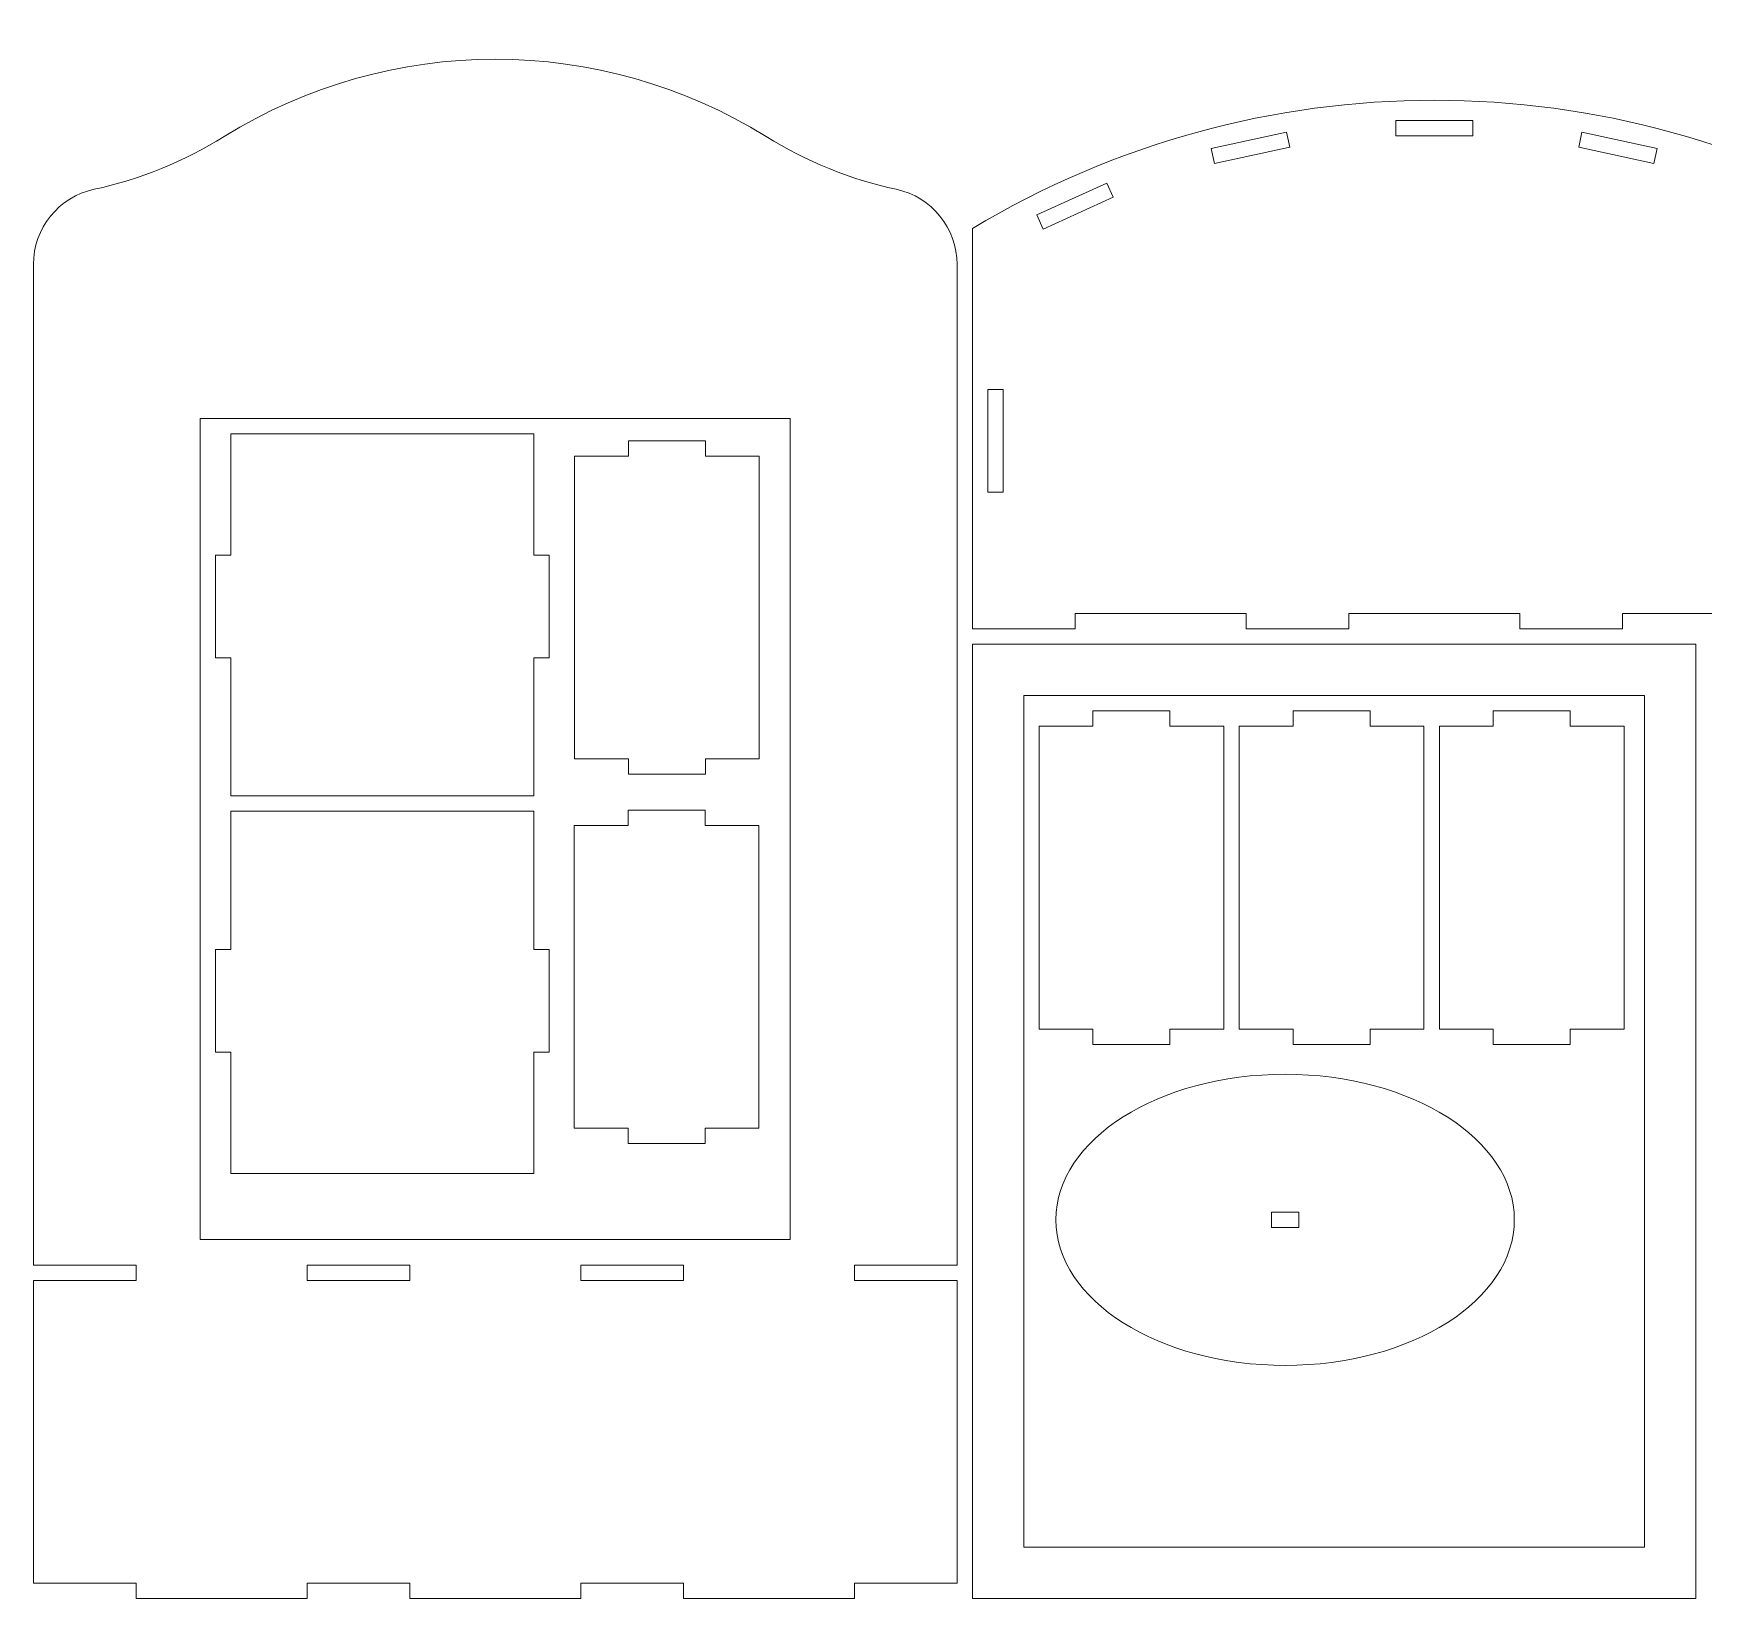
# Model space of a CAD drawing. Header units: millimetres. Extents: x -310 to 310, y -150 to 155.
# Drawn here: x -309.5 to 16, y -150 to 155 of the extents above; entities that cross this region are included whole.
import ezdxf

# ---------------------------------------------------------------- set-up
doc = ezdxf.new("R2010")
doc.units = ezdxf.units.MM
doc.header["$MEASUREMENT"] = 0
doc.layers.add('Layer 1', color=7, linetype='Continuous')

msp = doc.modelspace()

# ---------------------------------------------------------------- linework, layer by layer
at = {"layer": 'Layer 1', "color": 250, "lineweight": 20}
for points, knots in [([(-129.5221, -147), (-129.5221, -147), (-129.5221, -88), (-129.5221, -88), (-129.5221, -88), (-129.5221, -88), (-149.5221, -88), (-149.5221, -88), (-149.5221, -88), (-149.5221, -88), (-149.5221, -85), (-149.5221, -85), (-149.5221, -85), (-149.5221, -85), (-129.5221, -85), (-129.5221, -85), (-129.5221, -85), (-129.5221, -85), (-129.5221, 109.9851), (-129.5221, 109.9851), (-129.5221, 109.9851), (-129.5221, 117.0475), (-134.4486, 123.1533), (-141.3514, 124.6461), (-141.3514, 124.6461), (-150.3272, 126.5873), (-158.9018, 130.0594), (-166.6993, 134.9103), (-166.6993, 134.9103), (-199.0407, 155.0299), (-240.0035, 155.0299), (-272.3449, 134.9103), (-272.3449, 134.9103), (-280.1424, 130.0594), (-288.717, 126.5873), (-297.6928, 124.6461), (-297.6928, 124.6461), (-304.5956, 123.1533), (-309.5221, 117.0475), (-309.5221, 109.9851), (-309.5221, 109.9851), (-309.5221, 109.9851), (-309.5221, -85), (-309.5221, -85), (-309.5221, -85), (-309.5221, -85), (-289.5221, -85), (-289.5221, -85), (-289.5221, -85), (-289.5221, -85), (-289.5221, -88), (-289.5221, -88), (-289.5221, -88), (-289.5221, -88), (-309.5221, -88), (-309.5221, -88), (-309.5221, -88), (-309.5221, -88), (-309.5221, -147), (-309.5221, -147), (-309.5221, -147), (-309.5221, -147), (-289.5221, -147), (-289.5221, -147), (-289.5221, -147), (-289.5221, -147), (-289.5221, -150), (-289.5221, -150), (-289.5221, -150), (-289.5221, -150), (-256.1888, -150), (-256.1888, -150), (-256.1888, -150), (-256.1888, -150), (-256.1888, -147), (-256.1888, -147), (-256.1888, -147), (-256.1888, -147), (-236.1888, -147), (-236.1888, -147), (-236.1888, -147), (-236.1888, -147), (-236.1888, -150), (-236.1888, -150), (-236.1888, -150), (-236.1888, -150), (-202.8554, -150), (-202.8554, -150), (-202.8554, -150), (-202.8554, -150), (-202.8554, -147), (-202.8554, -147), (-202.8554, -147), (-202.8554, -147), (-182.8554, -147), (-182.8554, -147), (-182.8554, -147), (-182.8554, -147), (-182.8554, -150), (-182.8554, -150), (-182.8554, -150), (-182.8554, -150), (-149.5221, -150), (-149.5221, -150), (-149.5221, -150), (-149.5221, -150), (-149.5221, -147), (-149.5221, -147), (-149.5221, -147), (-149.5221, -147), (-129.5221, -147), (-129.5221, -147)], [0, 0, 0, 0, 0.03448276, 0.03448276, 0.03448276, 0.03448276, 0.06896552, 0.06896552, 0.06896552, 0.06896552, 0.10344828, 0.10344828, 0.10344828, 0.10344828, 0.13793103, 0.13793103, 0.13793103, 0.13793103, 0.17241379, 0.17241379, 0.17241379, 0.17241379, 0.20689655, 0.20689655, 0.20689655, 0.20689655, 0.24137931, 0.24137931, 0.24137931, 0.24137931, 0.27586207, 0.27586207, 0.27586207, 0.27586207, 0.31034483, 0.31034483, 0.31034483, 0.31034483, 0.34482759, 0.34482759, 0.34482759, 0.34482759, 0.37931034, 0.37931034, 0.37931034, 0.37931034, 0.4137931, 0.4137931, 0.4137931, 0.4137931, 0.44827586, 0.44827586, 0.44827586, 0.44827586, 0.48275862, 0.48275862, 0.48275862, 0.48275862, 0.51724138, 0.51724138, 0.51724138, 0.51724138, 0.55172414, 0.55172414, 0.55172414, 0.55172414, 0.5862069, 0.5862069, 0.5862069, 0.5862069, 0.62068966, 0.62068966, 0.62068966, 0.62068966, 0.65517241, 0.65517241, 0.65517241, 0.65517241, 0.68965517, 0.68965517, 0.68965517, 0.68965517, 0.72413793, 0.72413793, 0.72413793, 0.72413793, 0.75862069, 0.75862069, 0.75862069, 0.75862069, 0.79310345, 0.79310345, 0.79310345, 0.79310345, 0.82758621, 0.82758621, 0.82758621, 0.82758621, 0.86206897, 0.86206897, 0.86206897, 0.86206897, 0.89655172, 0.89655172, 0.89655172, 0.89655172, 0.93103448, 0.93103448, 0.93103448, 0.93103448, 1, 1, 1, 1]), ([(53.4779, 117), (53.4779, 117), (53.4779, 39), (53.4779, 39), (53.4779, 39), (53.4779, 39), (33.4779, 39), (33.4779, 39), (33.4779, 39), (33.4779, 39), (33.4779, 42), (33.4779, 42), (33.4779, 42), (33.4779, 42), (0.1446, 42), (0.1446, 42), (0.1446, 42), (0.1446, 42), (0.1446, 39), (0.1446, 39), (0.1446, 39), (0.1446, 39), (-19.8554, 39), (-19.8554, 39), (-19.8554, 39), (-19.8554, 39), (-19.8554, 42), (-19.8554, 42), (-19.8554, 42), (-19.8554, 42), (-53.1888, 42), (-53.1888, 42), (-53.1888, 42), (-53.1888, 42), (-53.1888, 39), (-53.1888, 39), (-53.1888, 39), (-53.1888, 39), (-73.1888, 39), (-73.1888, 39), (-73.1888, 39), (-73.1888, 39), (-73.1888, 42), (-73.1888, 42), (-73.1888, 42), (-73.1888, 42), (-106.5221, 42), (-106.5221, 42), (-106.5221, 42), (-106.5221, 42), (-106.5221, 39), (-106.5221, 39), (-106.5221, 39), (-106.5221, 39), (-126.5221, 39), (-126.5221, 39), (-126.5221, 39), (-126.5221, 39), (-126.5221, 117), (-126.5221, 117), (-126.5221, 117), (-71.1517, 150.3333), (-1.8925, 150.3333), (53.4779, 117)], [0, 0, 0, 0, 0.05882353, 0.05882353, 0.05882353, 0.05882353, 0.11764706, 0.11764706, 0.11764706, 0.11764706, 0.17647059, 0.17647059, 0.17647059, 0.17647059, 0.23529412, 0.23529412, 0.23529412, 0.23529412, 0.29411765, 0.29411765, 0.29411765, 0.29411765, 0.35294118, 0.35294118, 0.35294118, 0.35294118, 0.41176471, 0.41176471, 0.41176471, 0.41176471, 0.47058824, 0.47058824, 0.47058824, 0.47058824, 0.52941176, 0.52941176, 0.52941176, 0.52941176, 0.58823529, 0.58823529, 0.58823529, 0.58823529, 0.64705882, 0.64705882, 0.64705882, 0.64705882, 0.70588235, 0.70588235, 0.70588235, 0.70588235, 0.76470588, 0.76470588, 0.76470588, 0.76470588, 0.82352941, 0.82352941, 0.82352941, 0.82352941, 0.88235294, 0.88235294, 0.88235294, 0.88235294, 1, 1, 1, 1]), ([(-44.0221, 135.0528), (-44.0221, 135.0528), (-29.0221, 135.0528), (-29.0221, 135.0528), (-29.0221, 135.0528), (-29.0221, 135.0528), (-29.0221, 138.0528), (-29.0221, 138.0528), (-29.0221, 138.0528), (-29.0221, 138.0528), (-44.0221, 138.0528), (-44.0221, 138.0528), (-44.0221, 138.0528), (-44.0221, 138.0528), (-44.0221, 135.0528), (-44.0221, 135.0528)], [0, 0, 0, 0, 0.2, 0.2, 0.2, 0.2, 0.4, 0.4, 0.4, 0.4, 0.6, 0.6, 0.6, 0.6, 1, 1, 1, 1]), ([(-79.3439, 129.6619), (-79.3439, 129.6619), (-64.6843, 132.8393), (-64.6843, 132.8393), (-64.6843, 132.8393), (-64.6843, 132.8393), (-65.3198, 135.7712), (-65.3198, 135.7712), (-65.3198, 135.7712), (-65.3198, 135.7712), (-79.9794, 132.5938), (-79.9794, 132.5938), (-79.9794, 132.5938), (-79.9794, 132.5938), (-79.3439, 129.6619), (-79.3439, 129.6619)], [0, 0, 0, 0, 0.2, 0.2, 0.2, 0.2, 0.4, 0.4, 0.4, 0.4, 0.6, 0.6, 0.6, 0.6, 1, 1, 1, 1]), ([(-8.3599, 132.8393), (-8.3599, 132.8393), (6.2997, 129.6619), (6.2997, 129.6619), (6.2997, 129.6619), (6.2997, 129.6619), (6.9352, 132.5938), (6.9352, 132.5938), (6.9352, 132.5938), (6.9352, 132.5938), (-7.7244, 135.7712), (-7.7244, 135.7712), (-7.7244, 135.7712), (-7.7244, 135.7712), (-8.3599, 132.8393), (-8.3599, 132.8393)], [0, 0, 0, 0, 0.2, 0.2, 0.2, 0.2, 0.4, 0.4, 0.4, 0.4, 0.6, 0.6, 0.6, 0.6, 1, 1, 1, 1]), ([(-112.7223, 116.9112), (-112.7223, 116.9112), (-99.0684, 123.1218), (-99.0684, 123.1218), (-99.0684, 123.1218), (-99.0684, 123.1218), (-100.3105, 125.8526), (-100.3105, 125.8526), (-100.3105, 125.8526), (-100.3105, 125.8526), (-113.9644, 119.642), (-113.9644, 119.642), (-113.9644, 119.642), (-113.9644, 119.642), (-112.7223, 116.9112), (-112.7223, 116.9112)], [0, 0, 0, 0, 0.2, 0.2, 0.2, 0.2, 0.4, 0.4, 0.4, 0.4, 0.6, 0.6, 0.6, 0.6, 1, 1, 1, 1]), ([(-120.5221, 65.6441), (-120.5221, 65.6441), (-120.5221, 85.6441), (-120.5221, 85.6441), (-120.5221, 85.6441), (-120.5221, 85.6441), (-123.5221, 85.6441), (-123.5221, 85.6441), (-123.5221, 85.6441), (-123.5221, 85.6441), (-123.5221, 65.6441), (-123.5221, 65.6441), (-123.5221, 65.6441), (-123.5221, 65.6441), (-120.5221, 65.6441), (-120.5221, 65.6441)], [0, 0, 0, 0, 0.2, 0.2, 0.2, 0.2, 0.4, 0.4, 0.4, 0.4, 0.6, 0.6, 0.6, 0.6, 1, 1, 1, 1]), ([(-162.0221, -80), (-162.0221, -80), (-277.0221, -80), (-277.0221, -80), (-277.0221, -80), (-277.0221, -80), (-277.0221, 80), (-277.0221, 80), (-277.0221, 80), (-277.0221, 80), (-162.0221, 80), (-162.0221, 80), (-162.0221, 80), (-162.0221, 80), (-162.0221, -80), (-162.0221, -80)], [0, 0, 0, 0, 0.2, 0.2, 0.2, 0.2, 0.4, 0.4, 0.4, 0.4, 0.6, 0.6, 0.6, 0.6, 1, 1, 1, 1]), ([(-212.0221, 6.4362), (-212.0221, 6.4362), (-212.0221, 33.356), (-212.0221, 33.356), (-212.0221, 33.356), (-212.0221, 33.356), (-209.0221, 33.356), (-209.0221, 33.356), (-209.0221, 33.356), (-209.0221, 33.356), (-209.0221, 53.356), (-209.0221, 53.356), (-209.0221, 53.356), (-209.0221, 53.356), (-212.0221, 53.356), (-212.0221, 53.356), (-212.0221, 53.356), (-212.0221, 53.356), (-212.0221, 77), (-212.0221, 77), (-212.0221, 77), (-212.0221, 77), (-271.0221, 77), (-271.0221, 77), (-271.0221, 77), (-271.0221, 77), (-271.0221, 53.356), (-271.0221, 53.356), (-271.0221, 53.356), (-271.0221, 53.356), (-274.0221, 53.356), (-274.0221, 53.356), (-274.0221, 53.356), (-274.0221, 53.356), (-274.0221, 33.356), (-274.0221, 33.356), (-274.0221, 33.356), (-274.0221, 33.356), (-271.0221, 33.356), (-271.0221, 33.356), (-271.0221, 33.356), (-271.0221, 33.356), (-271.0221, 6.4362), (-271.0221, 6.4362), (-271.0221, 6.4362), (-271.0221, 6.4362), (-212.0221, 6.4362), (-212.0221, 6.4362)], [0, 0, 0, 0, 0.07692308, 0.07692308, 0.07692308, 0.07692308, 0.15384615, 0.15384615, 0.15384615, 0.15384615, 0.23076923, 0.23076923, 0.23076923, 0.23076923, 0.30769231, 0.30769231, 0.30769231, 0.30769231, 0.38461538, 0.38461538, 0.38461538, 0.38461538, 0.46153846, 0.46153846, 0.46153846, 0.46153846, 0.53846154, 0.53846154, 0.53846154, 0.53846154, 0.61538462, 0.61538462, 0.61538462, 0.61538462, 0.69230769, 0.69230769, 0.69230769, 0.69230769, 0.76923077, 0.76923077, 0.76923077, 0.76923077, 0.84615385, 0.84615385, 0.84615385, 0.84615385, 1, 1, 1, 1]), ([(-178.5621, 10.6499), (-178.5621, 10.6499), (-193.5621, 10.65), (-193.5621, 10.65), (-193.5621, 10.65), (-193.5621, 10.65), (-193.5621, 13.65), (-193.5621, 13.65), (-193.5621, 13.65), (-193.5621, 13.65), (-204.0621, 13.65), (-204.0621, 13.65), (-204.0621, 13.65), (-204.0621, 13.65), (-204.0621, 72.65), (-204.0621, 72.65), (-204.0621, 72.65), (-204.0621, 72.65), (-193.5621, 72.65), (-193.5621, 72.65), (-193.5621, 72.65), (-193.5621, 72.65), (-193.5621, 75.65), (-193.5621, 75.65), (-193.5621, 75.65), (-193.5621, 75.65), (-178.5621, 75.6499), (-178.5621, 75.6499), (-178.5621, 75.6499), (-178.5621, 75.6499), (-178.5621, 72.6499), (-178.5621, 72.6499), (-178.5621, 72.6499), (-178.5621, 72.6499), (-168.062, 72.6499), (-168.062, 72.6499), (-168.062, 72.6499), (-168.062, 72.6499), (-168.0621, 13.6499), (-168.0621, 13.6499), (-168.0621, 13.6499), (-168.0621, 13.6499), (-178.5621, 13.6499), (-178.5621, 13.6499), (-178.5621, 13.6499), (-178.5621, 13.6499), (-178.5621, 10.6499), (-178.5621, 10.6499)], [0, 0, 0, 0, 0.07692308, 0.07692308, 0.07692308, 0.07692308, 0.15384615, 0.15384615, 0.15384615, 0.15384615, 0.23076923, 0.23076923, 0.23076923, 0.23076923, 0.30769231, 0.30769231, 0.30769231, 0.30769231, 0.38461538, 0.38461538, 0.38461538, 0.38461538, 0.46153846, 0.46153846, 0.46153846, 0.46153846, 0.53846154, 0.53846154, 0.53846154, 0.53846154, 0.61538462, 0.61538462, 0.61538462, 0.61538462, 0.69230769, 0.69230769, 0.69230769, 0.69230769, 0.76923077, 0.76923077, 0.76923077, 0.76923077, 0.84615385, 0.84615385, 0.84615385, 0.84615385, 1, 1, 1, 1]), ([(14.4779, 36), (14.4779, 36), (-126.5221, 36), (-126.5221, 36), (-126.5221, 36), (-126.5221, 36), (-126.5221, -150), (-126.5221, -150), (-126.5221, -150), (-126.5221, -150), (14.4779, -150), (14.4779, -150), (14.4779, -150), (14.4779, -150), (14.4779, 36), (14.4779, 36)], [0, 0, 0, 0, 0.2, 0.2, 0.2, 0.2, 0.4, 0.4, 0.4, 0.4, 0.6, 0.6, 0.6, 0.6, 1, 1, 1, 1]), ([(-116.5221, -140), (-116.5221, -140), (-116.5221, 26), (-116.5221, 26), (-116.5221, 26), (-116.5221, 26), (4.4779, 26), (4.4779, 26), (4.4779, 26), (4.4779, 26), (4.4779, -140), (4.4779, -140), (4.4779, -140), (4.4779, -140), (-116.5221, -140), (-116.5221, -140)], [0, 0, 0, 0, 0.2, 0.2, 0.2, 0.2, 0.4, 0.4, 0.4, 0.4, 0.6, 0.6, 0.6, 0.6, 1, 1, 1, 1]), ([(-88.0221, 23.0001), (-88.0221, 23.0001), (-103.0221, 23), (-103.0221, 23), (-103.0221, 23), (-103.0221, 23), (-103.0221, 20), (-103.0221, 20), (-103.0221, 20), (-103.0221, 20), (-113.5221, 20), (-113.5221, 20), (-113.5221, 20), (-113.5221, 20), (-113.5221, -39), (-113.5221, -39), (-113.5221, -39), (-113.5221, -39), (-103.0221, -39), (-103.0221, -39), (-103.0221, -39), (-103.0221, -39), (-103.0221, -42), (-103.0221, -42), (-103.0221, -42), (-103.0221, -42), (-88.0221, -41.9999), (-88.0221, -41.9999), (-88.0221, -41.9999), (-88.0221, -41.9999), (-88.0221, -38.9999), (-88.0221, -38.9999), (-88.0221, -38.9999), (-88.0221, -38.9999), (-77.522, -38.9999), (-77.522, -38.9999), (-77.522, -38.9999), (-77.522, -38.9999), (-77.5221, 20.0001), (-77.5221, 20.0001), (-77.5221, 20.0001), (-77.5221, 20.0001), (-88.0221, 20.0001), (-88.0221, 20.0001), (-88.0221, 20.0001), (-88.0221, 20.0001), (-88.0221, 23.0001), (-88.0221, 23.0001)], [0, 0, 0, 0, 0.07692308, 0.07692308, 0.07692308, 0.07692308, 0.15384615, 0.15384615, 0.15384615, 0.15384615, 0.23076923, 0.23076923, 0.23076923, 0.23076923, 0.30769231, 0.30769231, 0.30769231, 0.30769231, 0.38461538, 0.38461538, 0.38461538, 0.38461538, 0.46153846, 0.46153846, 0.46153846, 0.46153846, 0.53846154, 0.53846154, 0.53846154, 0.53846154, 0.61538462, 0.61538462, 0.61538462, 0.61538462, 0.69230769, 0.69230769, 0.69230769, 0.69230769, 0.76923077, 0.76923077, 0.76923077, 0.76923077, 0.84615385, 0.84615385, 0.84615385, 0.84615385, 1, 1, 1, 1]), ([(-49.022, 23.0001), (-49.022, 23.0001), (-64.022, 23), (-64.022, 23), (-64.022, 23), (-64.022, 23), (-64.022, 20), (-64.022, 20), (-64.022, 20), (-64.022, 20), (-74.522, 20), (-74.522, 20), (-74.522, 20), (-74.522, 20), (-74.522, -39), (-74.522, -39), (-74.522, -39), (-74.522, -39), (-64.022, -39), (-64.022, -39), (-64.022, -39), (-64.022, -39), (-64.022, -42), (-64.022, -42), (-64.022, -42), (-64.022, -42), (-49.022, -41.9999), (-49.022, -41.9999), (-49.022, -41.9999), (-49.022, -41.9999), (-49.022, -38.9999), (-49.022, -38.9999), (-49.022, -38.9999), (-49.022, -38.9999), (-38.5219, -38.9999), (-38.5219, -38.9999), (-38.5219, -38.9999), (-38.5219, -38.9999), (-38.522, 20.0001), (-38.522, 20.0001), (-38.522, 20.0001), (-38.522, 20.0001), (-49.022, 20.0001), (-49.022, 20.0001), (-49.022, 20.0001), (-49.022, 20.0001), (-49.022, 23.0001), (-49.022, 23.0001)], [0, 0, 0, 0, 0.07692308, 0.07692308, 0.07692308, 0.07692308, 0.15384615, 0.15384615, 0.15384615, 0.15384615, 0.23076923, 0.23076923, 0.23076923, 0.23076923, 0.30769231, 0.30769231, 0.30769231, 0.30769231, 0.38461538, 0.38461538, 0.38461538, 0.38461538, 0.46153846, 0.46153846, 0.46153846, 0.46153846, 0.53846154, 0.53846154, 0.53846154, 0.53846154, 0.61538462, 0.61538462, 0.61538462, 0.61538462, 0.69230769, 0.69230769, 0.69230769, 0.69230769, 0.76923077, 0.76923077, 0.76923077, 0.76923077, 0.84615385, 0.84615385, 0.84615385, 0.84615385, 1, 1, 1, 1]), ([(-10.0219, 23.0001), (-10.0219, 23.0001), (-25.0219, 23), (-25.0219, 23), (-25.0219, 23), (-25.0219, 23), (-25.0219, 20), (-25.0219, 20), (-25.0219, 20), (-25.0219, 20), (-35.5219, 20), (-35.5219, 20), (-35.5219, 20), (-35.5219, 20), (-35.5219, -39), (-35.5219, -39), (-35.5219, -39), (-35.5219, -39), (-25.0219, -39), (-25.0219, -39), (-25.0219, -39), (-25.0219, -39), (-25.0219, -42), (-25.0219, -42), (-25.0219, -42), (-25.0219, -42), (-10.0219, -41.9999), (-10.0219, -41.9999), (-10.0219, -41.9999), (-10.0219, -41.9999), (-10.0219, -38.9999), (-10.0219, -38.9999), (-10.0219, -38.9999), (-10.0219, -38.9999), (0.4782, -38.9999), (0.4782, -38.9999), (0.4782, -38.9999), (0.4782, -38.9999), (0.4781, 20.0001), (0.4781, 20.0001), (0.4781, 20.0001), (0.4781, 20.0001), (-10.0219, 20.0001), (-10.0219, 20.0001), (-10.0219, 20.0001), (-10.0219, 20.0001), (-10.0219, 23.0001), (-10.0219, 23.0001)], [0, 0, 0, 0, 0.07692308, 0.07692308, 0.07692308, 0.07692308, 0.15384615, 0.15384615, 0.15384615, 0.15384615, 0.23076923, 0.23076923, 0.23076923, 0.23076923, 0.30769231, 0.30769231, 0.30769231, 0.30769231, 0.38461538, 0.38461538, 0.38461538, 0.38461538, 0.46153846, 0.46153846, 0.46153846, 0.46153846, 0.53846154, 0.53846154, 0.53846154, 0.53846154, 0.61538462, 0.61538462, 0.61538462, 0.61538462, 0.69230769, 0.69230769, 0.69230769, 0.69230769, 0.76923077, 0.76923077, 0.76923077, 0.76923077, 0.84615385, 0.84615385, 0.84615385, 0.84615385, 1, 1, 1, 1]), ([(-212.0221, 3.4362), (-212.0221, 3.4362), (-212.0221, -23.4836), (-212.0221, -23.4836), (-212.0221, -23.4836), (-212.0221, -23.4836), (-209.0221, -23.4836), (-209.0221, -23.4836), (-209.0221, -23.4836), (-209.0221, -23.4836), (-209.0221, -43.4836), (-209.0221, -43.4836), (-209.0221, -43.4836), (-209.0221, -43.4836), (-212.0221, -43.4836), (-212.0221, -43.4836), (-212.0221, -43.4836), (-212.0221, -43.4836), (-212.0221, -67.1276), (-212.0221, -67.1276), (-212.0221, -67.1276), (-212.0221, -67.1276), (-271.0221, -67.1276), (-271.0221, -67.1276), (-271.0221, -67.1276), (-271.0221, -67.1276), (-271.0221, -43.4836), (-271.0221, -43.4836), (-271.0221, -43.4836), (-271.0221, -43.4836), (-274.0221, -43.4836), (-274.0221, -43.4836), (-274.0221, -43.4836), (-274.0221, -43.4836), (-274.0221, -23.4836), (-274.0221, -23.4836), (-274.0221, -23.4836), (-274.0221, -23.4836), (-271.0221, -23.4836), (-271.0221, -23.4836), (-271.0221, -23.4836), (-271.0221, -23.4836), (-271.0221, 3.4362), (-271.0221, 3.4362), (-271.0221, 3.4362), (-271.0221, 3.4362), (-212.0221, 3.4362), (-212.0221, 3.4362)], [0, 0, 0, 0, 0.07692308, 0.07692308, 0.07692308, 0.07692308, 0.15384615, 0.15384615, 0.15384615, 0.15384615, 0.23076923, 0.23076923, 0.23076923, 0.23076923, 0.30769231, 0.30769231, 0.30769231, 0.30769231, 0.38461538, 0.38461538, 0.38461538, 0.38461538, 0.46153846, 0.46153846, 0.46153846, 0.46153846, 0.53846154, 0.53846154, 0.53846154, 0.53846154, 0.61538462, 0.61538462, 0.61538462, 0.61538462, 0.69230769, 0.69230769, 0.69230769, 0.69230769, 0.76923077, 0.76923077, 0.76923077, 0.76923077, 0.84615385, 0.84615385, 0.84615385, 0.84615385, 1, 1, 1, 1]), ([(-178.6154, -61.3168), (-178.6154, -61.3168), (-193.6154, -61.3167), (-193.6154, -61.3167), (-193.6154, -61.3167), (-193.6154, -61.3167), (-193.6154, -58.3167), (-193.6154, -58.3167), (-193.6154, -58.3167), (-193.6154, -58.3167), (-204.1154, -58.3167), (-204.1154, -58.3167), (-204.1154, -58.3167), (-204.1154, -58.3167), (-204.1154, 0.6833), (-204.1154, 0.6833), (-204.1154, 0.6833), (-204.1154, 0.6833), (-193.6154, 0.6833), (-193.6154, 0.6833), (-193.6154, 0.6833), (-193.6154, 0.6833), (-193.6154, 3.6833), (-193.6154, 3.6833), (-193.6154, 3.6833), (-193.6154, 3.6833), (-178.6154, 3.6832), (-178.6154, 3.6832), (-178.6154, 3.6832), (-178.6154, 3.6832), (-178.6154, 0.6832), (-178.6154, 0.6832), (-178.6154, 0.6832), (-178.6154, 0.6832), (-168.1153, 0.6832), (-168.1153, 0.6832), (-168.1153, 0.6832), (-168.1153, 0.6832), (-168.1154, -58.3168), (-168.1154, -58.3168), (-168.1154, -58.3168), (-168.1154, -58.3168), (-178.6154, -58.3168), (-178.6154, -58.3168), (-178.6154, -58.3168), (-178.6154, -58.3168), (-178.6154, -61.3168), (-178.6154, -61.3168)], [0, 0, 0, 0, 0.07692308, 0.07692308, 0.07692308, 0.07692308, 0.15384615, 0.15384615, 0.15384615, 0.15384615, 0.23076923, 0.23076923, 0.23076923, 0.23076923, 0.30769231, 0.30769231, 0.30769231, 0.30769231, 0.38461538, 0.38461538, 0.38461538, 0.38461538, 0.46153846, 0.46153846, 0.46153846, 0.46153846, 0.53846154, 0.53846154, 0.53846154, 0.53846154, 0.61538462, 0.61538462, 0.61538462, 0.61538462, 0.69230769, 0.69230769, 0.69230769, 0.69230769, 0.76923077, 0.76923077, 0.76923077, 0.76923077, 0.84615385, 0.84615385, 0.84615385, 0.84615385, 1, 1, 1, 1]), ([(-65.5721, -47.8184), (-40.9062, -47.8184), (-20.9105, -60.5171), (-20.9105, -76.1817), (-20.9105, -76.1817), (-20.9105, -91.8463), (-40.9062, -104.545), (-65.5721, -104.545), (-65.5721, -104.545), (-90.238, -104.545), (-110.2337, -91.8463), (-110.2337, -76.1817), (-110.2337, -76.1817), (-110.2337, -60.5171), (-90.238, -47.8184), (-65.5721, -47.8184)], [0, 0, 0, 0, 0.2, 0.2, 0.2, 0.2, 0.4, 0.4, 0.4, 0.4, 0.6, 0.6, 0.6, 0.6, 1, 1, 1, 1]), ([(-68.2553, -74.6817), (-68.2553, -74.6817), (-62.8888, -74.6817), (-62.8888, -74.6817), (-62.8888, -74.6817), (-62.8888, -74.6817), (-62.8888, -77.6817), (-62.8888, -77.6817), (-62.8888, -77.6817), (-62.8888, -77.6817), (-68.2553, -77.6817), (-68.2553, -77.6817), (-68.2553, -77.6817), (-68.2553, -77.6817), (-68.2553, -74.6817), (-68.2553, -74.6817)], [0, 0, 0, 0, 0.2, 0.2, 0.2, 0.2, 0.4, 0.4, 0.4, 0.4, 0.6, 0.6, 0.6, 0.6, 1, 1, 1, 1]), ([(-236.1888, -88), (-236.1888, -88), (-256.1888, -88), (-256.1888, -88), (-256.1888, -88), (-256.1888, -88), (-256.1888, -85), (-256.1888, -85), (-256.1888, -85), (-256.1888, -85), (-236.1888, -85), (-236.1888, -85), (-236.1888, -85), (-236.1888, -85), (-236.1888, -88), (-236.1888, -88)], [0, 0, 0, 0, 0.2, 0.2, 0.2, 0.2, 0.4, 0.4, 0.4, 0.4, 0.6, 0.6, 0.6, 0.6, 1, 1, 1, 1]), ([(-202.8554, -88), (-202.8554, -88), (-202.8554, -85), (-202.8554, -85), (-202.8554, -85), (-202.8554, -85), (-182.8554, -85), (-182.8554, -85), (-182.8554, -85), (-182.8554, -85), (-182.8554, -88), (-182.8554, -88), (-182.8554, -88), (-182.8554, -88), (-202.8554, -88), (-202.8554, -88)], [0, 0, 0, 0, 0.2, 0.2, 0.2, 0.2, 0.4, 0.4, 0.4, 0.4, 0.6, 0.6, 0.6, 0.6, 1, 1, 1, 1])]:
    msp.add_open_spline(points, degree=3, knots=knots, dxfattribs=at)

doc.saveas('drawing.dxf')
